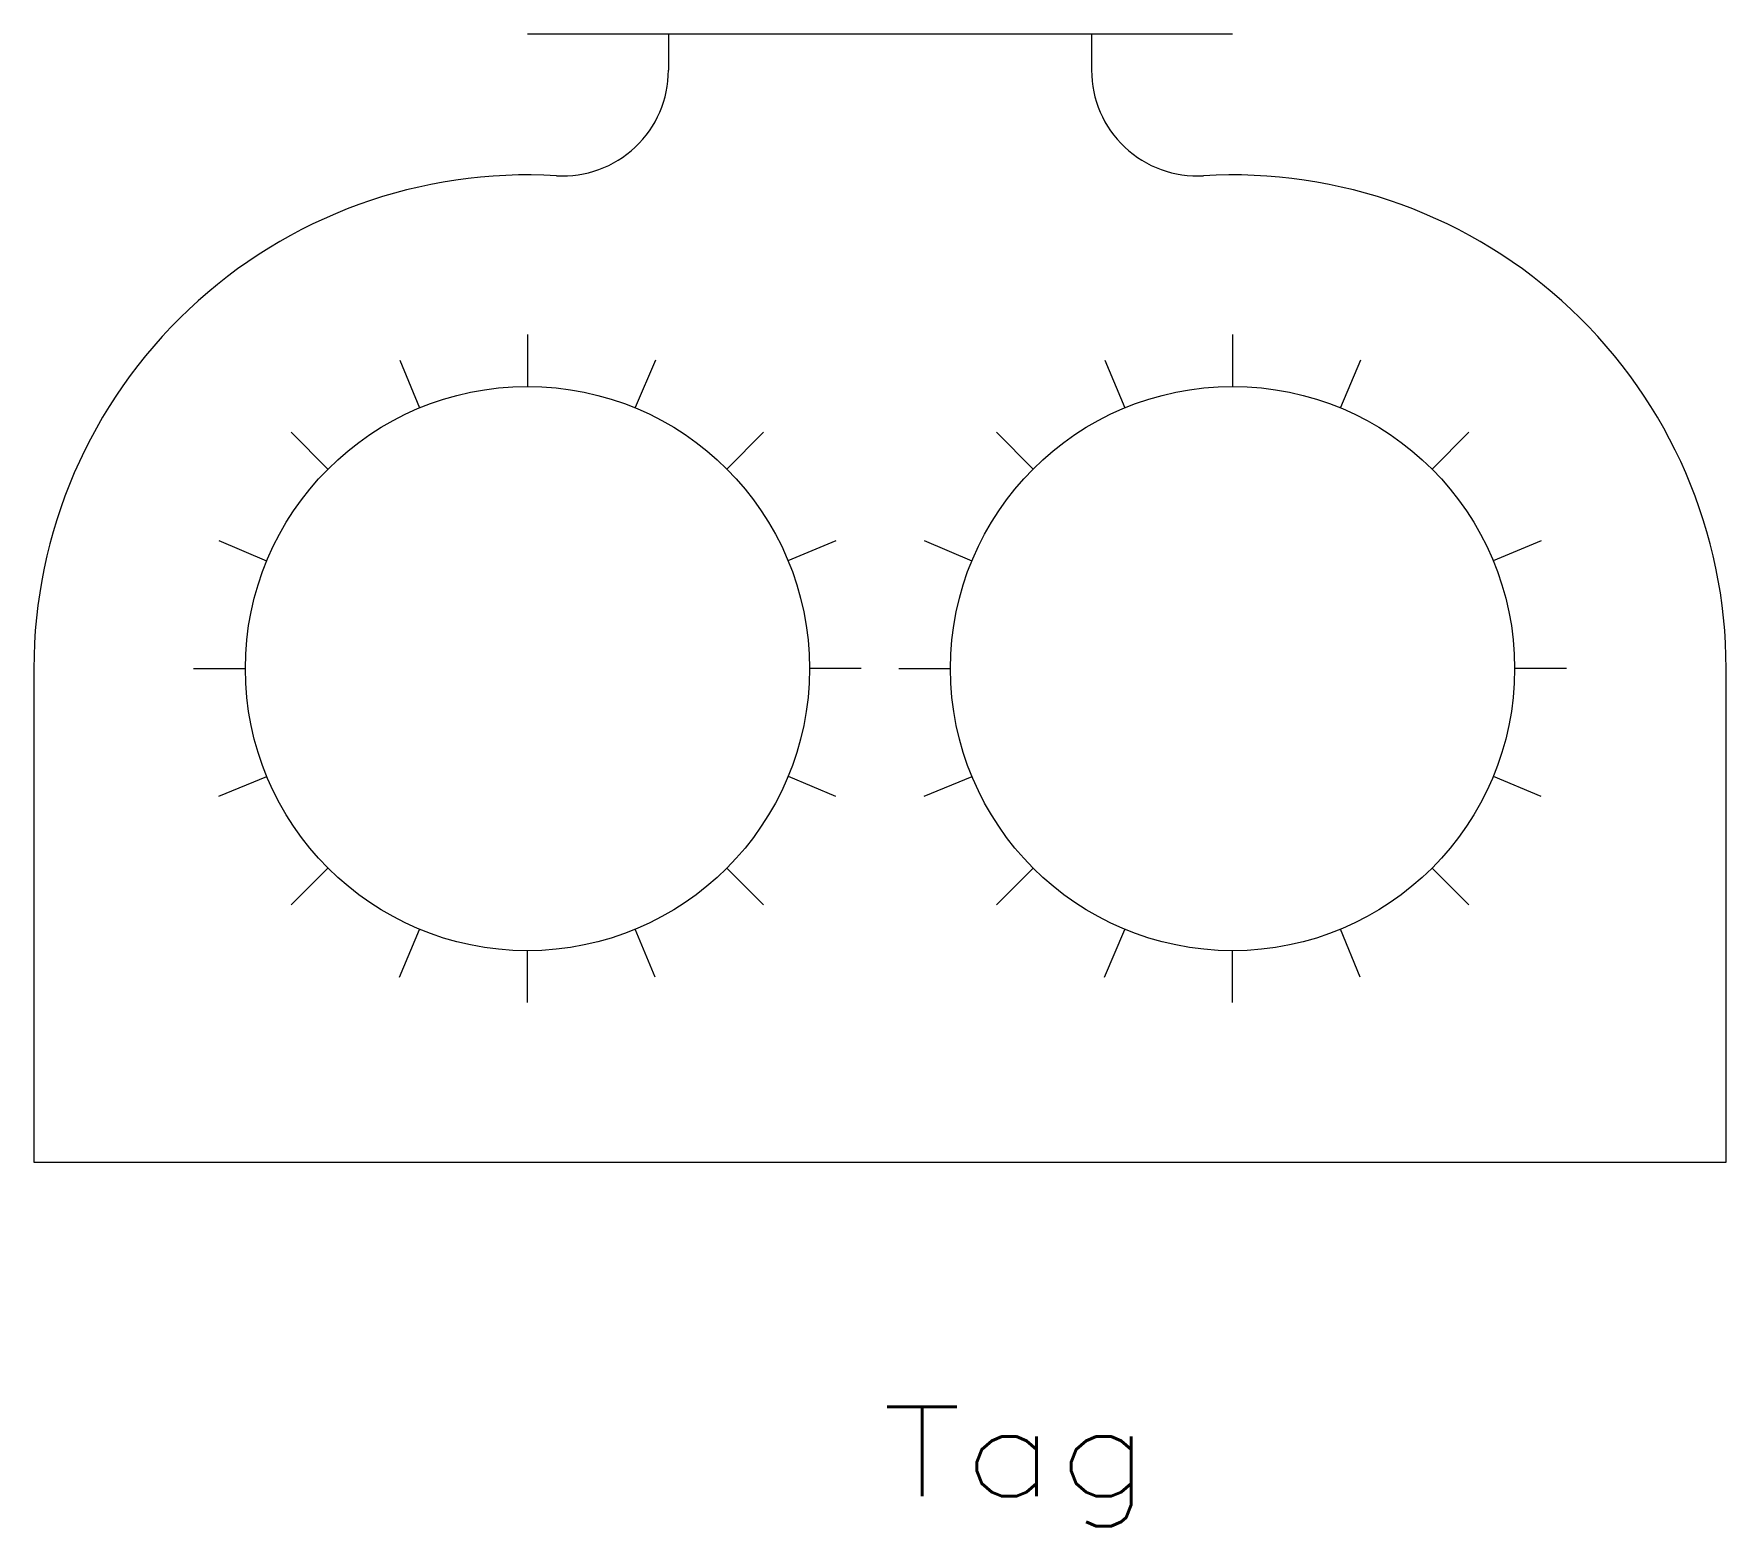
# Model space of a CAD drawing. Header units: inches. Extents: x -12 to 12, y -13.2 to 8.
import ezdxf
from ezdxf.enums import TextEntityAlignment as Align

# ---------------------------------------------------------------- set-up
doc = ezdxf.new("R2010")
doc.units = ezdxf.units.IN
doc.header["$MEASUREMENT"] = 0
doc.layers.get('0').update_dxf_attribs({"lineweight": 0})
doc.styles.add('STANDARD1', font='TXT.SHX')

msp = doc.modelspace()

# ---------------------------------------------------------------- linework, layer by layer
at = {"linetype": 'Continuous'}
for p, q in [((-5.001, 7.957), (4.999, 7.957)), ((-3.001, 7.957), (-3.001, 7.442)), ((2.999, 7.957), (2.999, 7.442)), ((-5.001, 3.692), (-5.001, 2.957)), ((4.999, 3.692), (4.999, 2.957)), ((-6.811, 3.332), (-6.531, 2.652)), ((-3.186, 3.332), (-3.471, 2.657)), ((3.189, 3.332), (3.469, 2.652)), ((6.814, 3.332), (6.529, 2.657)), ((-8.351, 2.307), (-7.831, 1.787)), ((-1.651, 2.307), (-2.171, 1.787)), ((1.649, 2.307), (2.169, 1.787)), ((8.349, 2.307), (7.829, 1.787)), ((-9.376, 0.772), (-8.701, 0.487)), ((-0.626, 0.767), (-1.306, 0.487)), ((0.624, 0.772), (1.299, 0.487)), ((9.374, 0.767), (8.694, 0.487)), ((-12.001, -1.043), (-12.001, -8.043)), ((-9.736, -1.043), (-9.001, -1.043)), ((-0.266, -1.043), (-1.001, -1.043)), ((0.264, -1.043), (0.999, -1.043)), ((9.734, -1.043), (8.999, -1.043)), ((11.999, -8.043), (11.999, -1.043)), ((-9.376, -2.853), (-8.696, -2.573)), ((-0.626, -2.858), (-1.301, -2.573)), ((0.624, -2.853), (1.304, -2.573)), ((9.374, -2.858), (8.699, -2.573)), ((-8.351, -4.393), (-7.831, -3.873)), ((-1.651, -4.393), (-2.171, -3.873)), ((1.649, -4.393), (2.169, -3.873)), ((8.349, -4.393), (7.829, -3.873)), ((-6.816, -5.418), (-6.531, -4.743)), ((-3.191, -5.418), (-3.471, -4.738)), ((3.184, -5.418), (3.469, -4.743)), ((6.809, -5.418), (6.529, -4.738)), ((-5.001, -5.778), (-5.001, -5.043)), ((4.999, -5.778), (4.999, -5.043)), ((-12.001, -8.043), (11.999, -8.043))]:
    msp.add_line(p, q, dxfattribs=at)
for centre in [(-5.001, -1.043), (4.999, -1.043)]:
    msp.add_circle(centre, 4, dxfattribs=at)
for centre, radius, start, end in [((-4.501, 7.442), 1.5, -93.3723, 0), ((4.499, 7.442), 1.5, 180, 273.3723), ((-5.001, -1.043), 7, 86.6277, 180), ((4.999, -1.043), 7, 0, 93.3723)]:
    msp.add_arc(centre, radius, start, end, dxfattribs=at)

# ---------------------------------------------------------------- texts
at = {"color": 7, "linetype": 'Continuous', "style": 'STANDARD1', "width": 1.166667}
msp.add_text('Tag', height=1.27, dxfattribs=at).set_placement((0.031, -12.779), (3.841, -12.779), align=Align.FIT)

doc.saveas('drawing.dxf')
